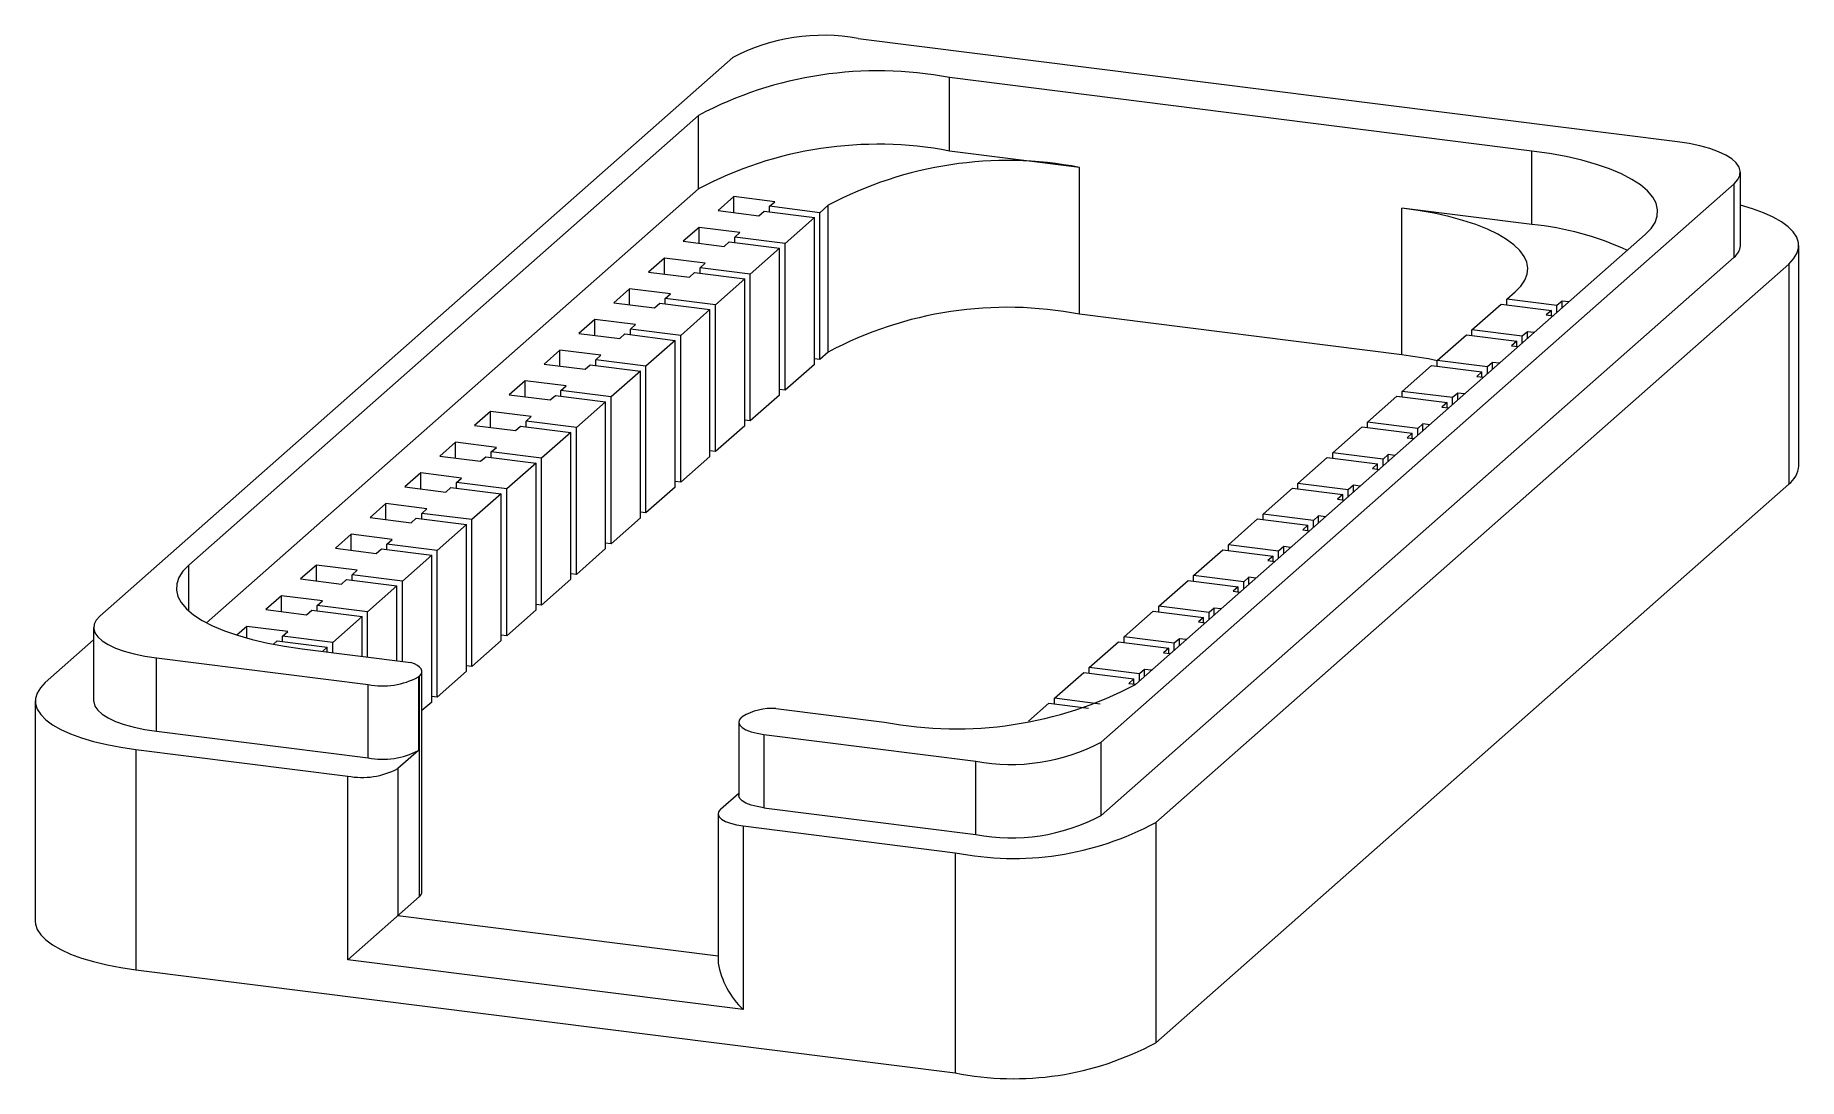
# Paper-space layout '_Dimétrica' of a CAD drawing. Header units: millimetres. Extents: x -22.7 to 22.7, y -9.9 to 16.9.
import ezdxf

# ---------------------------------------------------------------- set-up
doc = ezdxf.new("R2010")
doc.units = ezdxf.units.MM

psp = doc.layouts.new('_Dimétrica')

# ---------------------------------------------------------------- linework, layer by layer
at = {"color": 7, "linetype": 'Continuous', "lineweight": 15}
for p, q in [((19.539, 14.168), (-1.508, 16.819)), ((-4.73, 16.334), (-20.994, 1.991)), ((15.8, 13.934), (0.833, 15.82)), ((0.833, 13.934), (0.833, 15.82)), ((-5.612, 14.85), (-18.709, 3.299)), ((-5.612, 12.964), (-5.612, 14.85)), ((4.178, 13.512), (0.833, 13.934)), ((15.8, 12.048), (15.8, 13.934)), ((4.178, 9.741), (4.178, 13.512)), ((21.155, 11.503), (21.155, 13.388)), ((-5.612, 12.964), (-18.252, 1.816)), ((-4.704, 12.762), (-5.111, 12.403)), ((-3.654, 12.629), (-4.704, 12.762)), ((-4.704, 12.352), (-4.704, 12.762)), ((4.73, -1.249), (20.994, 13.094)), ((20.994, 11.208), (20.994, 13.094)), ((-5.111, 12.403), (-4.061, 12.271)), ((-4.061, 12.271), (-3.928, 12.388)), ((-3.928, 12.388), (-2.637, 12.225)), ((-3.787, 12.513), (-3.654, 12.629)), ((-2.495, 12.35), (-3.787, 12.513)), ((-3.787, 12.37), (-3.787, 12.513)), ((-2.279, 12.541), (-2.495, 12.35)), ((-2.495, 8.579), (-2.495, 12.35)), ((-2.279, 8.77), (-2.279, 12.541)), ((15.8, 12.048), (12.455, 12.47)), ((12.455, 8.698), (12.455, 12.47)), ((-5.598, 11.973), (-6.005, 11.615)), ((-4.548, 11.841), (-5.598, 11.973)), ((-5.598, 11.564), (-5.598, 11.973)), ((-4.681, 11.724), (-4.548, 11.841)), ((-2.637, 12.225), (-3.389, 11.561)), ((-2.637, 8.454), (-2.637, 12.225)), ((5.612, 0.235), (18.709, 11.786)), ((-6.005, 11.615), (-4.955, 11.482)), ((-4.955, 11.482), (-4.822, 11.599)), ((-4.822, 11.599), (-3.531, 11.437)), ((-3.389, 11.561), (-4.681, 11.724)), ((-4.681, 11.582), (-4.681, 11.724)), ((-3.531, 11.437), (-4.283, 10.773)), ((-3.531, 7.665), (-3.531, 11.437)), ((-3.389, 7.79), (-3.389, 11.561)), ((22.655, 5.846), (22.655, 11.503)), ((-6.492, 11.185), (-6.899, 10.826)), ((-5.442, 11.053), (-6.492, 11.185)), ((-6.492, 10.775), (-6.492, 11.185)), ((-5.575, 10.936), (-5.442, 11.053)), ((-4.283, 10.773), (-5.575, 10.936)), ((-5.575, 10.793), (-5.575, 10.936)), ((4.73, -3.135), (20.994, 11.208)), ((6.133, -3.312), (22.397, 11.031)), ((22.397, 11.031), (22.397, 5.374)), ((-6.899, 10.826), (-5.849, 10.694)), ((-5.849, 10.694), (-5.716, 10.811)), ((-5.716, 10.811), (-4.425, 10.648)), ((-4.425, 10.648), (-5.177, 9.985)), ((-4.425, 6.877), (-4.425, 10.648)), ((-4.283, 7.002), (-4.283, 10.773)), ((-7.386, 10.397), (-7.793, 10.038)), ((-7.793, 10.038), (-6.743, 9.906)), ((-6.336, 10.264), (-7.386, 10.397)), ((-7.386, 9.987), (-7.386, 10.397)), ((-6.743, 9.906), (-6.61, 10.023)), ((-6.61, 10.023), (-5.319, 9.86)), ((-6.469, 10.147), (-6.336, 10.264)), ((-5.177, 9.985), (-6.469, 10.147)), ((-6.469, 10.005), (-6.469, 10.147)), ((-5.177, 6.213), (-5.177, 9.985)), ((14.258, 9.338), (15.011, 10.002)), ((15.011, 10.002), (16.302, 9.839)), ((15.152, 10.126), (15.369, 10.318)), ((16.444, 9.964), (15.152, 10.126)), ((15.152, 9.984), (15.152, 10.126)), ((16.576, 10.081), (16.444, 9.964)), ((16.751, 10.059), (16.576, 10.081)), ((16.576, 9.905), (16.576, 10.081)), ((-8.28, 9.608), (-8.687, 9.25)), ((-7.23, 9.476), (-8.28, 9.608)), ((-8.28, 9.198), (-8.28, 9.608)), ((-5.319, 9.86), (-6.071, 9.196)), ((-5.319, 6.089), (-5.319, 9.86)), ((12.455, 8.698), (4.178, 9.741)), ((16.302, 9.839), (16.17, 9.722)), ((16.17, 9.722), (16.344, 9.7)), ((16.302, 9.705), (16.302, 9.839)), ((16.444, 9.788), (16.444, 9.964)), ((-8.687, 9.25), (-7.637, 9.117)), ((-7.637, 9.117), (-7.504, 9.234)), ((-7.504, 9.234), (-6.213, 9.071)), ((-7.362, 9.359), (-7.23, 9.476)), ((-6.071, 9.196), (-7.362, 9.359)), ((-7.362, 9.216), (-7.362, 9.359)), ((-6.213, 9.071), (-6.965, 8.408)), ((-6.213, 5.3), (-6.213, 9.071)), ((-6.071, 5.425), (-6.071, 9.196)), ((13.364, 8.55), (14.117, 9.213)), ((14.117, 9.213), (15.408, 9.051)), ((15.55, 9.175), (14.258, 9.338)), ((14.258, 9.196), (14.258, 9.338)), ((15.682, 9.292), (15.55, 9.175)), ((15.55, 9), (15.55, 9.175)), ((15.857, 9.27), (15.682, 9.292)), ((15.682, 9.117), (15.682, 9.292)), ((-9.174, 8.82), (-9.581, 8.461)), ((-8.124, 8.687), (-9.174, 8.82)), ((-9.174, 8.41), (-9.174, 8.82)), ((-8.256, 8.57), (-8.124, 8.687)), ((-2.279, 8.77), (-2.495, 8.579)), ((15.408, 9.051), (15.276, 8.934)), ((15.276, 8.934), (15.45, 8.912)), ((15.408, 8.917), (15.408, 9.051)), ((-9.581, 8.461), (-8.53, 8.329)), ((-8.53, 8.329), (-8.398, 8.446)), ((-8.398, 8.446), (-7.107, 8.283)), ((-6.965, 8.408), (-8.256, 8.57)), ((-8.256, 8.428), (-8.256, 8.57)), ((-7.107, 8.283), (-7.859, 7.619)), ((-7.107, 4.512), (-7.107, 8.283)), ((-6.965, 4.637), (-6.965, 8.408)), ((-2.637, 8.454), (-3.389, 7.79)), ((-2.495, 8.579), (-2.637, 8.596)), ((12.47, 7.761), (13.223, 8.425)), ((13.223, 8.425), (14.514, 8.262)), ((14.656, 8.387), (13.364, 8.55)), ((13.364, 8.407), (13.364, 8.55)), ((14.514, 8.262), (14.382, 8.145)), ((14.514, 8.129), (14.514, 8.262)), ((14.788, 8.504), (14.656, 8.387)), ((14.656, 8.211), (14.656, 8.387)), ((14.963, 8.482), (14.788, 8.504)), ((14.788, 8.328), (14.788, 8.504)), ((-10.068, 8.031), (-10.475, 7.673)), ((-9.018, 7.899), (-10.068, 8.031)), ((-10.068, 7.621), (-10.068, 8.031)), ((-9.15, 7.782), (-9.018, 7.899)), ((-7.859, 7.619), (-9.15, 7.782)), ((-9.15, 7.639), (-9.15, 7.782)), ((-3.389, 7.79), (-3.531, 7.808)), ((13.762, 7.599), (12.47, 7.761)), ((12.47, 7.619), (12.47, 7.761)), ((13.894, 7.715), (13.762, 7.599)), ((14.069, 7.693), (13.894, 7.715)), ((13.894, 7.54), (13.894, 7.715)), ((14.382, 8.145), (14.556, 8.123)), ((-10.475, 7.673), (-9.424, 7.54)), ((-9.424, 7.54), (-9.292, 7.657)), ((-9.292, 7.657), (-8.001, 7.495)), ((-8.001, 7.495), (-8.753, 6.831)), ((-8.001, 3.723), (-8.001, 7.495)), ((-7.859, 3.848), (-7.859, 7.619)), ((-3.531, 7.665), (-4.283, 7.002)), ((11.577, 6.973), (12.329, 7.636)), ((12.329, 7.636), (13.62, 7.474)), ((13.62, 7.474), (13.488, 7.357)), ((13.488, 7.357), (13.662, 7.335)), ((13.62, 7.34), (13.62, 7.474)), ((13.762, 7.423), (13.762, 7.599)), ((-10.962, 7.243), (-11.369, 6.884)), ((-11.369, 6.884), (-10.318, 6.752)), ((-9.912, 7.111), (-10.962, 7.243)), ((-10.962, 6.833), (-10.962, 7.243)), ((-10.318, 6.752), (-10.186, 6.869)), ((-10.186, 6.869), (-8.895, 6.706)), ((-10.044, 6.994), (-9.912, 7.111)), ((-8.753, 6.831), (-10.044, 6.994)), ((-10.044, 6.851), (-10.044, 6.994)), ((-8.753, 3.06), (-8.753, 6.831)), ((-4.425, 6.877), (-5.177, 6.213)), ((-4.283, 7.002), (-4.425, 7.02)), ((10.683, 6.184), (11.435, 6.848)), ((11.435, 6.848), (12.726, 6.685)), ((12.868, 6.81), (11.577, 6.973)), ((11.577, 6.83), (11.577, 6.973)), ((13, 6.927), (12.868, 6.81)), ((12.868, 6.634), (12.868, 6.81)), ((13.175, 6.905), (13, 6.927)), ((13, 6.751), (13, 6.927)), ((-11.856, 6.454), (-12.263, 6.096)), ((-10.806, 6.322), (-11.856, 6.454)), ((-11.856, 6.045), (-11.856, 6.454)), ((-8.895, 6.706), (-9.647, 6.042)), ((-8.895, 2.935), (-8.895, 6.706)), ((12.726, 6.685), (12.594, 6.568)), ((12.594, 6.568), (12.768, 6.546)), ((12.726, 6.552), (12.726, 6.685)), ((-12.263, 6.096), (-11.212, 5.964)), ((-11.212, 5.964), (-11.08, 6.08)), ((-11.08, 6.08), (-9.789, 5.918)), ((-10.938, 6.205), (-10.806, 6.322)), ((-9.647, 6.042), (-10.938, 6.205)), ((-10.938, 6.063), (-10.938, 6.205)), ((-9.789, 5.918), (-10.541, 5.254)), ((-9.789, 2.147), (-9.789, 5.918)), ((-9.647, 2.271), (-9.647, 6.042)), ((-5.319, 6.089), (-6.071, 5.425)), ((-5.177, 6.213), (-5.319, 6.231)), ((9.789, 5.396), (10.541, 6.06)), ((10.541, 6.06), (11.832, 5.897)), ((11.974, 6.022), (10.683, 6.184)), ((10.683, 6.042), (10.683, 6.184)), ((11.832, 5.897), (11.7, 5.78)), ((11.832, 5.763), (11.832, 5.897)), ((12.106, 6.139), (11.974, 6.022)), ((11.974, 5.846), (11.974, 6.022)), ((12.281, 6.117), (12.106, 6.139)), ((12.106, 5.963), (12.106, 6.139)), ((-12.75, 5.666), (-13.157, 5.307)), ((-11.7, 5.534), (-12.75, 5.666)), ((-12.75, 5.256), (-12.75, 5.666)), ((-11.832, 5.417), (-11.7, 5.534)), ((-6.071, 5.425), (-6.213, 5.443)), ((11.7, 5.78), (11.874, 5.758)), ((-13.157, 5.307), (-12.106, 5.175)), ((-12.106, 5.175), (-11.974, 5.292)), ((-11.974, 5.292), (-10.683, 5.129)), ((-10.541, 5.254), (-11.832, 5.417)), ((-11.832, 5.274), (-11.832, 5.417)), ((-10.683, 5.129), (-11.435, 4.466)), ((-10.683, 1.358), (-10.683, 5.129)), ((-10.541, 1.483), (-10.541, 5.254)), ((-6.213, 5.3), (-6.965, 4.637)), ((6.133, -8.969), (22.397, 5.374)), ((8.895, 4.608), (9.647, 5.271)), ((9.647, 5.271), (10.938, 5.109)), ((11.08, 5.233), (9.789, 5.396)), ((9.789, 5.253), (9.789, 5.396)), ((10.938, 5.109), (10.806, 4.992)), ((10.806, 4.992), (10.98, 4.97)), ((10.938, 4.975), (10.938, 5.109)), ((11.212, 5.35), (11.08, 5.233)), ((11.08, 5.057), (11.08, 5.233)), ((11.387, 5.328), (11.212, 5.35)), ((11.212, 5.174), (11.212, 5.35)), ((-13.644, 4.878), (-14.051, 4.519)), ((-12.594, 4.745), (-13.644, 4.878)), ((-13.644, 4.468), (-13.644, 4.878)), ((-12.726, 4.628), (-12.594, 4.745)), ((-11.435, 4.466), (-12.726, 4.628)), ((-12.726, 4.486), (-12.726, 4.628)), ((-6.965, 4.637), (-7.107, 4.654)), ((10.186, 4.445), (8.895, 4.608)), ((8.895, 4.465), (8.895, 4.608)), ((10.318, 4.562), (10.186, 4.445)), ((10.493, 4.54), (10.318, 4.562)), ((10.318, 4.386), (10.318, 4.562)), ((-14.538, 4.089), (-14.945, 3.731)), ((-13.488, 3.957), (-14.538, 4.089)), ((-14.538, 3.679), (-14.538, 4.089)), ((-14.051, 4.519), (-13, 4.387)), ((-13, 4.387), (-12.868, 4.504)), ((-12.868, 4.504), (-11.577, 4.341)), ((-11.577, 4.341), (-12.329, 3.677)), ((-11.577, 0.57), (-11.577, 4.341)), ((-11.435, 0.694), (-11.435, 4.466)), ((-7.107, 4.512), (-7.859, 3.848)), ((8.001, 3.819), (8.753, 4.483)), ((8.753, 4.483), (10.044, 4.32)), ((10.044, 4.32), (9.912, 4.203)), ((9.912, 4.203), (10.086, 4.181)), ((10.044, 4.186), (10.044, 4.32)), ((10.186, 4.269), (10.186, 4.445)), ((-14.945, 3.731), (-13.894, 3.598)), ((-13.894, 3.598), (-13.762, 3.715)), ((-13.762, 3.715), (-12.47, 3.553)), ((-13.62, 3.84), (-13.488, 3.957)), ((-12.329, 3.677), (-13.62, 3.84)), ((-13.62, 3.697), (-13.62, 3.84)), ((-12.329, -0.094), (-12.329, 3.677)), ((-8.001, 3.723), (-8.753, 3.06)), ((-7.859, 3.848), (-8.001, 3.866)), ((7.107, 3.031), (7.859, 3.694)), ((7.859, 3.694), (9.15, 3.532)), ((9.292, 3.656), (8.001, 3.819)), ((8.001, 3.677), (8.001, 3.819)), ((9.424, 3.773), (9.292, 3.656)), ((9.292, 3.481), (9.292, 3.656)), ((9.599, 3.751), (9.424, 3.773)), ((9.424, 3.598), (9.424, 3.773)), ((-15.432, 3.301), (-15.839, 2.942)), ((-14.382, 3.168), (-15.432, 3.301)), ((-15.432, 2.891), (-15.432, 3.301)), ((-12.47, 3.553), (-13.223, 2.889)), ((-12.47, -0.219), (-12.47, 3.553)), ((9.15, 3.532), (9.018, 3.415)), ((9.018, 3.415), (9.192, 3.393)), ((9.15, 3.398), (9.15, 3.532)), ((-15.839, 2.942), (-14.788, 2.81)), ((-14.788, 2.81), (-14.656, 2.927)), ((-14.656, 2.927), (-13.364, 2.764)), ((-14.514, 3.052), (-14.382, 3.168)), ((-13.223, 2.889), (-14.514, 3.052)), ((-14.514, 2.909), (-14.514, 3.052)), ((-13.364, 2.764), (-14.117, 2.1)), ((-13.364, 0.844), (-13.364, 2.764)), ((-13.223, 0.826), (-13.223, 2.889)), ((-8.895, 2.935), (-9.647, 2.271)), ((-8.753, 3.06), (-8.895, 3.077)), ((6.213, 2.242), (6.965, 2.906)), ((6.965, 2.906), (8.256, 2.743)), ((8.398, 2.868), (7.107, 3.031)), ((7.107, 2.888), (7.107, 3.031)), ((8.256, 2.743), (8.124, 2.626)), ((8.256, 2.61), (8.256, 2.743)), ((8.53, 2.985), (8.398, 2.868)), ((8.398, 2.692), (8.398, 2.868)), ((8.705, 2.963), (8.53, 2.985)), ((8.53, 2.809), (8.53, 2.985)), ((-16.326, 2.512), (-16.733, 2.154)), ((-15.276, 2.38), (-16.326, 2.512)), ((-16.326, 2.103), (-16.326, 2.512)), ((-15.408, 2.263), (-15.276, 2.38)), ((-9.647, 2.271), (-9.789, 2.289)), ((8.124, 2.626), (8.298, 2.604)), ((-16.733, 2.154), (-15.682, 2.021)), ((-15.682, 2.021), (-15.55, 2.138)), ((-15.55, 2.138), (-14.258, 1.976)), ((-14.117, 2.1), (-15.408, 2.263)), ((-15.408, 2.121), (-15.408, 2.263)), ((-14.258, 1.976), (-15.011, 1.312)), ((-14.258, 0.957), (-14.258, 1.976)), ((-14.117, 0.939), (-14.117, 2.1)), ((-9.789, 2.147), (-10.541, 1.483)), ((5.319, 1.454), (6.071, 2.118)), ((6.071, 2.118), (7.362, 1.955)), ((7.504, 2.08), (6.213, 2.242)), ((6.213, 2.1), (6.213, 2.242)), ((7.362, 1.955), (7.23, 1.838)), ((7.23, 1.838), (7.404, 1.816)), ((7.362, 1.821), (7.362, 1.955)), ((7.637, 2.196), (7.504, 2.08)), ((7.504, 1.904), (7.504, 2.08)), ((7.811, 2.175), (7.637, 2.196)), ((7.637, 2.021), (7.637, 2.196)), ((-21.155, 1.378), (-22.397, 0.283)), ((-21.155, 1.697), (-21.155, -0.189)), ((-17.22, 1.724), (-17.473, 1.501)), ((-16.17, 1.592), (-17.22, 1.724)), ((-17.22, 1.426), (-17.22, 1.724)), ((-16.302, 1.475), (-16.17, 1.592)), ((-15.011, 1.312), (-16.302, 1.475)), ((-16.302, 1.332), (-16.302, 1.475)), ((-10.541, 1.483), (-10.683, 1.501)), ((6.61, 1.291), (5.319, 1.454)), ((5.319, 1.311), (5.319, 1.454)), ((6.743, 1.408), (6.61, 1.291)), ((6.917, 1.386), (6.743, 1.408)), ((6.743, 1.232), (6.743, 1.408)), ((-19.539, 0.917), (-14.098, 0.232)), ((-19.539, -0.968), (-19.539, 0.917)), ((-16.537, 1.268), (-16.444, 1.35)), ((-16.444, 1.35), (-15.152, 1.187)), ((-15.8, 1.151), (-13.005, 0.799)), ((-15.152, 1.187), (-15.269, 1.084)), ((-15.152, 1.07), (-15.152, 1.187)), ((-15.011, 1.052), (-15.011, 1.312)), ((-10.683, 1.358), (-11.435, 0.694)), ((4.425, 0.665), (5.177, 1.329)), ((5.177, 1.329), (6.469, 1.166)), ((6.469, 1.166), (6.336, 1.049)), ((6.336, 1.049), (6.51, 1.028)), ((6.469, 1.033), (6.469, 1.166)), ((6.61, 1.115), (6.61, 1.291)), ((-12.719, -5.091), (-12.719, 0.566)), ((-11.577, 0.57), (-12.329, -0.094)), ((-11.435, 0.694), (-11.577, 0.712)), ((3.531, -0.123), (4.283, 0.541)), ((4.283, 0.541), (5.575, 0.378)), ((5.716, 0.503), (4.425, 0.665)), ((4.425, 0.523), (4.425, 0.665)), ((5.849, 0.62), (5.716, 0.503)), ((5.716, 0.327), (5.716, 0.503)), ((6.023, 0.598), (5.849, 0.62)), ((5.849, 0.444), (5.849, 0.62)), ((-14.098, -1.654), (-14.098, 0.232)), ((-12.784, 0.448), (-12.809, 0.426)), ((-12.809, 0.426), (-12.809, -1.46)), ((-12.784, -5.209), (-12.784, 0.448)), ((5.575, 0.378), (5.442, 0.261)), ((5.442, 0.261), (5.616, 0.239)), ((5.575, 0.244), (5.575, 0.378)), ((-22.655, -0.189), (-22.655, -5.846)), ((-12.47, -0.219), (-12.719, -0.438)), ((-12.329, -0.094), (-12.47, -0.076)), ((-3.628, -0.382), (-0.833, -0.735)), ((2.861, -0.714), (3.389, -0.248)), ((3.389, -0.248), (4.404, -0.376)), ((4.704, -0.271), (3.531, -0.123)), ((3.531, -0.266), (3.531, -0.123)), ((-4.58, -0.737), (-4.58, -2.623)), ((-4.515, -0.619), (-4.49, -0.597)), ((-19.539, -0.968), (-14.098, -1.654)), ((-3.933, -1.049), (1.508, -1.734)), ((-3.933, -1.049), (-3.933, -2.934)), ((4.73, -3.135), (4.73, -1.249)), ((-20.069, -1.436), (-14.628, -2.122)), ((-20.069, -1.436), (-20.069, -7.093)), ((-12.809, -1.46), (-13.339, -1.928)), ((1.508, -3.62), (1.508, -1.734)), ((-14.628, -6.836), (-14.628, -2.122)), ((-13.339, -1.928), (-13.339, -5.699)), ((-5.046, -2.973), (-4.58, -2.562)), ((-5.11, -3.09), (-5.11, -6.922)), ((-3.933, -2.934), (1.508, -3.62)), ((-4.464, -3.402), (0.977, -4.088)), ((-4.464, -3.402), (-4.464, -8.116)), ((6.133, -3.312), (6.133, -8.969)), ((0.977, -4.088), (0.977, -9.745)), ((-12.784, -5.209), (-14.628, -6.836)), ((-20.069, -7.093), (0.977, -9.745)), ((-4.464, -8.116), (-14.628, -6.836))]:
    psp.add_line(p, q, dxfattribs=at)
at = {"color": 8, "linetype": 'Continuous', "lineweight": 15}
for p, q in [((-18.709, 2.121), (-18.709, 3.299)), ((-13.339, -5.699), (-5.11, -6.736))]:
    psp.add_line(p, q, dxfattribs=at)
at = {"color": 7, "linetype": 'Continuous', "lineweight": 15, "flags": 128}
for points in [[(20.994, 13.094), (21.089, 13.198), (21.143, 13.305), (21.154, 13.414), (21.122, 13.523), (21.048, 13.629), (20.934, 13.731), (20.78, 13.827), (20.59, 13.916), (20.367, 13.996), (20.114, 14.065), (19.837, 14.123), (19.539, 14.168)], [(18.709, 11.786), (18.86, 11.941), (18.964, 12.101), (19.021, 12.264), (19.029, 12.427), (18.99, 12.59), (18.903, 12.751), (18.769, 12.908), (18.589, 13.061), (18.365, 13.206), (18.1, 13.344), (17.796, 13.472), (17.455, 13.59), (17.081, 13.696), (16.678, 13.789), (16.249, 13.869), (15.8, 13.934)], [(15.369, 10.318), (15.513, 10.464), (15.615, 10.615), (15.675, 10.767), (15.692, 10.922), (15.667, 11.076), (15.6, 11.228), (15.49, 11.378), (15.339, 11.524), (15.149, 11.664), (14.921, 11.798), (14.656, 11.925), (14.357, 12.043), (14.028, 12.151), (13.669, 12.249), (13.285, 12.335), (12.879, 12.409), (12.455, 12.47)], [(22.397, 11.031), (22.524, 11.164), (22.609, 11.301), (22.651, 11.44), (22.649, 11.579), (22.603, 11.718), (22.513, 11.854), (22.382, 11.987), (22.21, 12.114), (21.999, 12.234), (21.751, 12.347), (21.469, 12.45), (21.156, 12.543), (21.155, 12.543)], [(-18.709, 3.299), (-18.86, 3.144), (-18.964, 2.984), (-19.021, 2.821), (-19.029, 2.658), (-18.99, 2.495), (-18.903, 2.334), (-18.769, 2.177), (-18.589, 2.024), (-18.365, 1.879), (-18.1, 1.741), (-17.796, 1.613), (-17.455, 1.495), (-17.081, 1.389), (-16.678, 1.296), (-16.249, 1.216), (-15.8, 1.151)], [(-20.994, 1.991), (-21.089, 1.887), (-21.143, 1.78), (-21.154, 1.671), (-21.122, 1.562), (-21.048, 1.456), (-20.934, 1.354), (-20.78, 1.258), (-20.59, 1.169), (-20.367, 1.089), (-20.114, 1.02), (-19.837, 0.962), (-19.539, 0.917)], [(-12.784, 0.448), (-12.743, 0.493), (-12.722, 0.54), (-12.721, 0.587), (-12.74, 0.634), (-12.779, 0.68), (-12.837, 0.723), (-12.913, 0.763), (-13.005, 0.799)], [(-22.397, 0.283), (-22.524, 0.15), (-22.609, 0.013), (-22.651, -0.126), (-22.649, -0.265), (-22.603, -0.404), (-22.513, -0.541), (-22.382, -0.673), (-22.21, -0.8), (-21.999, -0.921), (-21.751, -1.033), (-21.469, -1.136), (-21.156, -1.229), (-20.816, -1.311), (-20.453, -1.38), (-20.069, -1.436)], [(-21.155, -0.189), (-21.154, -0.215), (-21.122, -0.323), (-21.048, -0.43), (-20.934, -0.532), (-20.78, -0.628), (-20.59, -0.717), (-20.367, -0.796), (-20.114, -0.866), (-19.837, -0.923), (-19.539, -0.968)], [(-4.515, -0.619), (-4.566, -0.682), (-4.579, -0.747), (-4.554, -0.812), (-4.491, -0.874), (-4.394, -0.931), (-4.264, -0.98), (-4.109, -1.02), (-3.933, -1.049)], [(-3.933, -2.934), (-4.109, -2.905), (-4.264, -2.866), (-4.394, -2.816), (-4.491, -2.76), (-4.554, -2.698), (-4.579, -2.633), (-4.58, -2.623)], [(-5.046, -2.973), (-5.097, -3.036), (-5.11, -3.101), (-5.084, -3.166), (-5.022, -3.228), (-4.924, -3.284), (-4.795, -3.333), (-4.639, -3.373), (-4.464, -3.402)], [(-22.655, -5.846), (-22.649, -5.922), (-22.603, -6.061), (-22.513, -6.197), (-22.382, -6.33), (-22.21, -6.457), (-21.999, -6.578), (-21.751, -6.69), (-21.469, -6.793), (-21.156, -6.886), (-20.816, -6.968), (-20.453, -7.037), (-20.069, -7.093)]]:
    psp.add_lwpolyline(points, dxfattribs=at)
at = {"color": 7, "linetype": 'Continuous', "lineweight": 15}
for centre, radius, start, end in [((-2.428, 11.984), 4.922, 79.2261, 117.8883), ((-1.007, 6.149), 9.844, 79.2261, 117.8883), ((-1.007, 4.263), 9.844, 79.2261, 117.8883), ((2.32, 3.92), 9.77, 79.0375, 118.077), ((15.044, 4.411), 7.674, 65.2916, 84.3529), ((20.757, 11.529), 0.4, 306.4119, 356.1402), ((2.32, 0.149), 9.77, 79.0375, 118.077), ((11.106, -2.216), 10.998, 78.1478, 82.9548), ((22.022, 5.886), 0.634, 306.1908, 356.3613), ((-13.73, 2.166), 1.969, 259.2261, 297.8883), ((1.007, 8.936), 9.844, 259.2261, 297.8883), ((-3.705, -1.911), 1.531, 87.0992, 120.8499), ((2.428, 3.101), 4.922, 259.2261, 297.8883), ((-13.73, 0.28), 1.969, 259.2261, 297.8883), ((-14.26, -0.187), 1.969, 259.2261, 297.8883), ((2.428, 1.215), 4.922, 259.2261, 297.8883), ((2.481, 3.443), 7.679, 258.7113, 298.4031), ((-12.87, -5.085), 0.151, 304.9171, 357.635), ((-2.992, -6.547), 2.151, 190.0459, 226.8286), ((2.481, -2.214), 7.679, 258.7113, 298.4031)]:
    psp.add_arc(centre, radius, start, end, dxfattribs=at)

doc.saveas('drawing.dxf')
